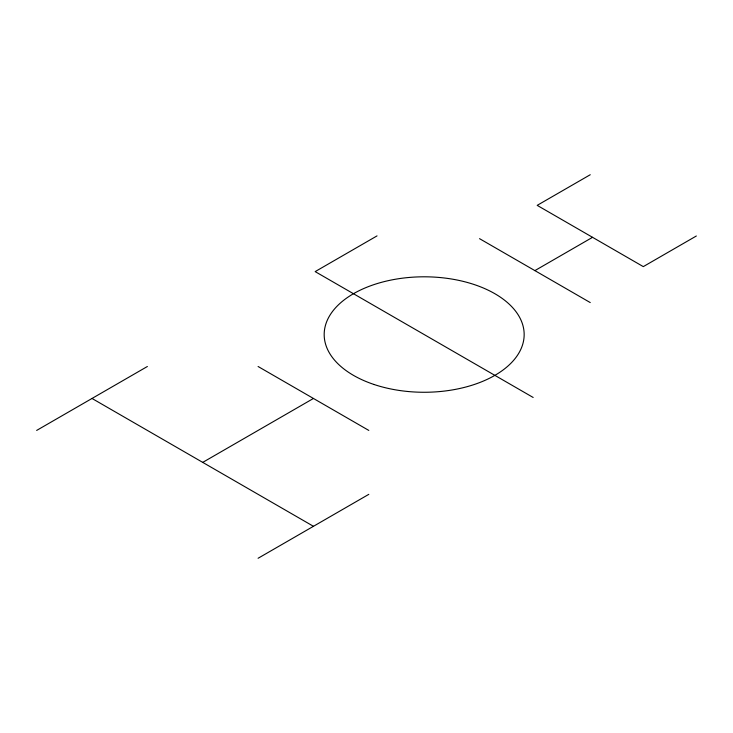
<?xml version="1.0" encoding="UTF-8"?>
<svg xmlns="http://www.w3.org/2000/svg" width="733" height="733" viewBox="0 0 733 733"><rect width="100%" height="100%" fill="white"/><g stroke="black" fill="none" stroke-linecap="round" stroke-linejoin="round"><path stroke-width="1.1" d="M36.65 430.427L147.37 366.5M377.028 235.889L315.163 271.604L533.166 397.469M590.248 174.729L537.188 205.359L643.299 266.62L696.35 235.989M202.729 462.386L313.449 398.459M534.888 270.614L592.548 237.318M258.089 558.271L368.809 494.344M479.529 238.656L590.248 302.573M258.089 366.5L368.809 430.427M92.01 398.459L313.449 526.303M374.169 384.532A99.99 57.733 0 0 0 524.159 334.541A99.99 57.733 0 0 0 374.169 284.541A99.99 57.733 0 0 0 374.169 384.532"/></g></svg>
